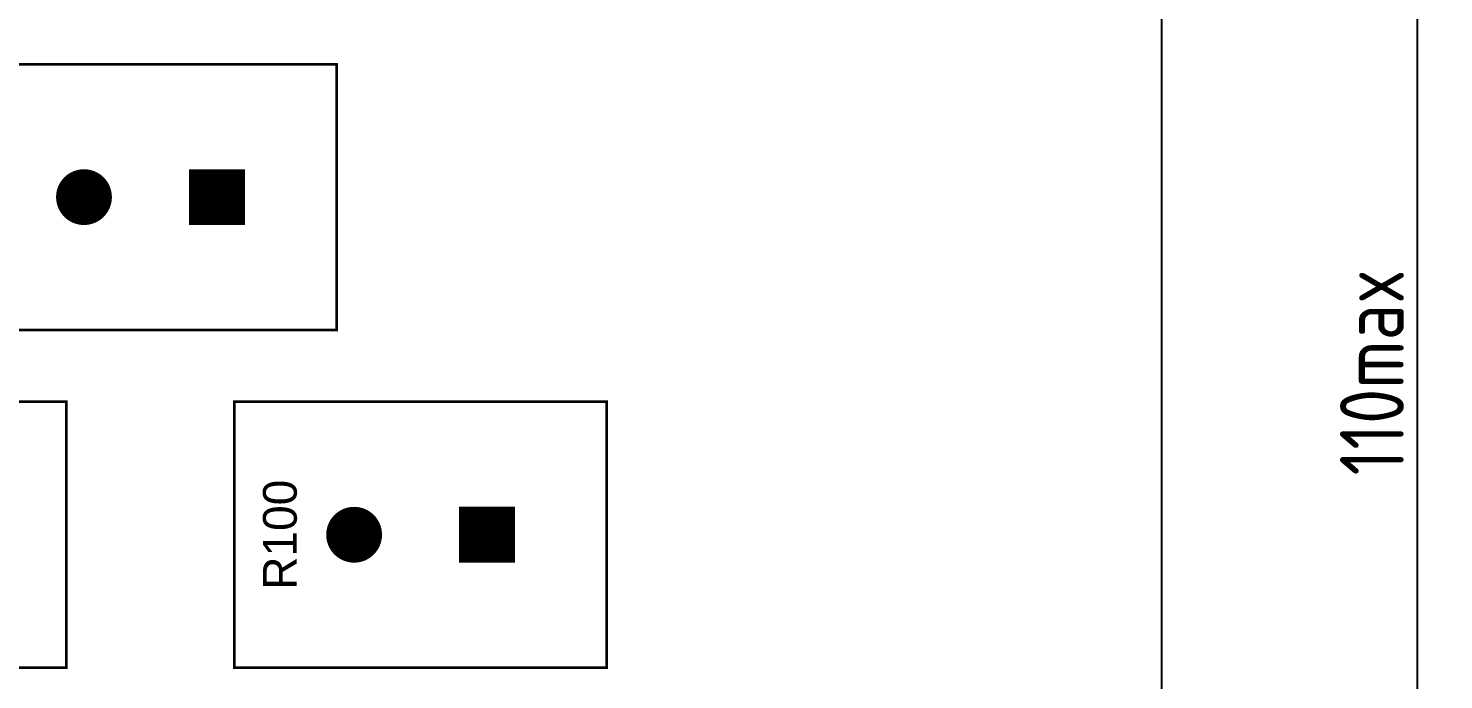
# Model space of a CAD drawing. Extents: x 25 to 880, y 8 to 306.
# Drawn here: x 293.6 to 360.1, y 177 to 207.6 of the extents above; entities that cross this region are included whole.
import ezdxf
from ezdxf.enums import TextEntityAlignment as Align

# ---------------------------------------------------------------- set-up
doc = ezdxf.new("R2010")
doc.units = 0
doc.header["$MEASUREMENT"] = 0
for name, color, linetype in [('BOARD', 7, 'Continuous'), ('TOP', 7, 'Continuous'), ('TOP_ASY', 7, 'Continuous')]:
    doc.layers.add(name, color=color, linetype=linetype)
doc.layers.add('РАЗМЕРЫ', color=7, linetype='Continuous', lineweight=0)
doc.styles.add('ГОСТ 2.304', font='CS_Gost2304.shx')
doc.dimstyles.new('ГОСТ', dxfattribs={"dimscale": 0, "dimtxt": 3, "dimasz": 3, "dimexe": 1.25, "dimexo": 0, "dimtad": 1, "dimtoh": 1, "dimdec": 3, "dimtxsty": 'ГОСТ 2.304', "dimcen": 5, "dimadec": 3, "dimazin": 2, "dimtfac": 0.75, "dimtdec": 4, "dimtmove": 1, "dimatfit": 3, "dimfxl": 1, "dimtolj": 1, "dimarcsym": 0})

# ---------------------------------------------------------------- blocks, each defined once
blk = doc.blocks.new('*D673')
at = {"layer": 'Defpoints', "color": 0}
for p in [(346.869, 259.997), (339.446, 122.881), (358.869, 122.881)]:
    blk.add_point(p, dxfattribs=at)
at = {"layer": 'РАЗМЕРЫ', "color": 0, "lineweight": -2}
for p, q in [((346.869, 259.997), (360.119, 259.997)), ((358.869, 256.997), (358.869, 125.881)), ((339.446, 122.881), (360.119, 122.881))]:
    blk.add_line(p, q, dxfattribs=at)
at = {"layer": 'РАЗМЕРЫ', "color": 0}
for points in [[(359.369, 256.997), (358.369, 256.997), (358.869, 259.997)], [(358.369, 125.881), (359.369, 125.881), (358.869, 122.881)]]:
    blk.add_solid(points, dxfattribs=at)
at = {"layer": 'РАЗМЕРЫ', "color": 0, "linetype": 'Continuous', "insert": (356.744, 191.439), "char_height": 3, "attachment_point": 5, "rotation": 90, "style": 'ГОСТ 2.304'}
blk.add_mtext('\\A1;110max', dxfattribs=at)

msp = doc.modelspace()

# ---------------------------------------------------------------- linework, layer by layer
at = {"layer": 'BOARD'}
msp.add_lwpolyline([(55.7211, 131.4094), (346.8686, 131.4094), (346.8686, 259.9969), (55.7211, 259.9969)], close=True, dxfattribs=at)
at = {"layer": 'TOP', "const_width": 0.125}
for points in [[(297.3475, 199.675, 1), (295.035, 199.675, 1)], [(310.0475, 183.8, 1), (307.735, 183.8, 1)]]:
    msp.add_lwpolyline(points, format="xyb", close=True, dxfattribs=at)
for points in [[(295.2975, 198.9425), (295.2975, 200.4075)], [(295.4225, 198.8125), (295.4225, 200.5375)], [(295.5475, 198.715), (295.5475, 200.635)], [(295.6725, 198.6425), (295.6725, 200.7075)], [(295.7975, 198.5888), (295.7975, 200.7612)], [(295.9225, 198.5512), (295.9225, 200.7987)], [(296.0475, 198.5287), (296.0475, 200.8212)], [(296.1725, 198.52), (296.1725, 200.83)], [(296.2975, 198.5237), (296.2975, 200.8262)], [(296.4225, 198.5425), (296.4225, 200.8075)], [(296.5475, 198.575), (296.5475, 200.775)], [(296.6725, 198.6237), (296.6725, 200.7262)], [(296.7975, 198.6912), (296.7975, 200.6587)], [(296.9225, 198.78), (296.9225, 200.57)], [(297.0475, 198.8987), (297.0475, 200.4512)], [(297.1725, 199.0637), (297.1725, 200.2862)], [(301.2975, 198.5188), (301.2975, 200.8313)], [(301.4225, 198.5188), (301.4225, 200.8313)], [(301.5475, 198.5188), (301.5475, 200.8313)], [(301.6725, 198.5188), (301.6725, 200.8313)], [(301.7975, 198.5188), (301.7975, 200.8313)], [(301.9225, 198.5188), (301.9225, 200.8313)], [(302.0475, 198.5188), (302.0475, 200.8313)], [(302.1725, 198.5188), (302.1725, 200.8313)], [(302.2975, 198.5188), (302.2975, 200.8313)], [(302.4225, 198.5188), (302.4225, 200.8313)], [(302.5475, 198.5188), (302.5475, 200.8313)], [(302.6725, 198.5188), (302.6725, 200.8313)], [(302.7975, 198.5188), (302.7975, 200.8313)], [(302.9225, 198.5188), (302.9225, 200.8313)], [(303.0475, 198.5188), (303.0475, 200.8313)], [(303.1725, 198.5188), (303.1725, 200.8313)], [(303.2975, 198.5188), (303.2975, 200.8313)], [(303.4225, 198.5188), (303.4225, 200.8313)], [(303.5475, 198.5188), (303.5475, 200.8313)], [(295.0475, 199.5062), (295.0475, 199.8437)], [(295.1725, 199.1287), (295.1725, 200.2212)], [(297.2975, 199.3387), (297.2975, 200.0112)], [(308.6725, 182.665), (308.6725, 184.935)], [(308.7975, 182.6487), (308.7975, 184.9512)], [(308.9225, 182.645), (308.9225, 184.955)], [(309.0475, 182.655), (309.0475, 184.945)], [(314.0475, 182.6438), (314.0475, 184.9562)], [(314.1725, 182.6438), (314.1725, 184.9562)], [(314.2975, 182.6438), (314.2975, 184.9562)], [(314.4225, 182.6438), (314.4225, 184.9562)], [(314.5475, 182.6438), (314.5475, 184.9562)], [(314.6725, 182.6438), (314.6725, 184.9562)], [(314.7975, 182.6438), (314.7975, 184.9562)], [(314.9225, 182.6438), (314.9225, 184.9562)], [(315.0475, 182.6438), (315.0475, 184.9562)], [(315.1725, 182.6438), (315.1725, 184.9562)], [(315.2975, 182.6438), (315.2975, 184.9562)], [(315.4225, 182.6438), (315.4225, 184.9562)], [(315.5475, 182.6438), (315.5475, 184.9562)], [(315.6725, 182.6438), (315.6725, 184.9562)], [(315.7975, 182.6438), (315.7975, 184.9562)], [(315.9225, 182.6438), (315.9225, 184.9562)], [(316.0475, 182.6438), (316.0475, 184.9562)], [(316.1725, 182.6438), (316.1725, 184.9562)], [(316.2975, 182.6438), (316.2975, 184.9562)], [(307.9225, 183.17), (307.9225, 184.43)], [(308.0475, 183.01), (308.0475, 184.59)], [(308.1725, 182.895), (308.1725, 184.705)], [(308.2975, 182.8087), (308.2975, 184.7912)], [(308.4225, 182.7437), (308.4225, 184.8562)], [(308.5475, 182.6962), (308.5475, 184.9037)], [(309.1725, 182.6787), (309.1725, 184.9212)], [(309.2975, 182.7175), (309.2975, 184.8825)], [(309.4225, 182.7737), (309.4225, 184.8262)], [(309.5475, 182.8487), (309.5475, 184.7512)], [(309.6725, 182.9487), (309.6725, 184.6512)], [(309.7975, 183.0825), (309.7975, 184.5175)], [(309.9225, 183.2775), (309.9225, 184.3225)], [(307.7975, 183.425), (307.7975, 184.175)]]:
    msp.add_lwpolyline(points, dxfattribs=at)
for points in [[(303.5975, 198.5188), (301.285, 198.5188), (301.285, 200.8313), (303.5975, 200.8313)], [(316.2975, 182.6438), (313.985, 182.6438), (313.985, 184.9562), (316.2975, 184.9562)]]:
    msp.add_lwpolyline(points, close=True, dxfattribs=at)
at = {"layer": 'TOP_ASY', "const_width": 0.125}
for points in [[(308.0662, 193.425), (290.5662, 193.425), (290.5662, 205.925), (308.0662, 205.925)], [(303.6912, 198.425), (301.1912, 198.425), (301.1912, 200.925), (303.6912, 200.925)], [(295.3662, 177.55), (277.8662, 177.55), (277.8662, 190.05), (295.3662, 190.05)], [(320.7663, 177.55), (303.2663, 177.55), (303.2663, 190.05), (320.7663, 190.05)], [(316.3913, 182.55), (313.8913, 182.55), (313.8913, 185.05), (316.3913, 185.05)]]:
    msp.add_lwpolyline(points, close=True, dxfattribs=at)
for points in [[(296.1912, 200.925, 1), (296.1912, 198.425, 1)], [(308.8913, 185.05, 1), (308.8913, 182.55, 1)]]:
    msp.add_lwpolyline(points, format="xyb", close=True, dxfattribs=at)

# ---------------------------------------------------------------- texts
at = {"layer": 'TOP_ASY', "width": 1.019685}
msp.add_text('R100', height=1.5875, rotation=90, dxfattribs=at).set_placement((306.195, 183.8), align=Align.CENTER)

# ---------------------------------------------------------------- dimensions: what is measured, and where the dimension line sits
at = {"layer": 'РАЗМЕРЫ'}
dim = msp.add_linear_dim(base=(358.8686, 122.8812), p1=(346.8686, 259.9969), p2=(339.4463, 122.8812), angle=90, dimstyle='ГОСТ', override={"dimscale": 1, "dimdec": 0, "dimlfac": 0.8, "dimpost": 'max', "dimtxsty": 'ГОСТ 2.304', "dimsah": 1, "dimtolj": 1}, dxfattribs=at)
dim.commit()
dim.dimension.update_dxf_attribs({"geometry": '*D673', "text_midpoint": (356.7436, 191.4391)})

doc.saveas('drawing.dxf')
